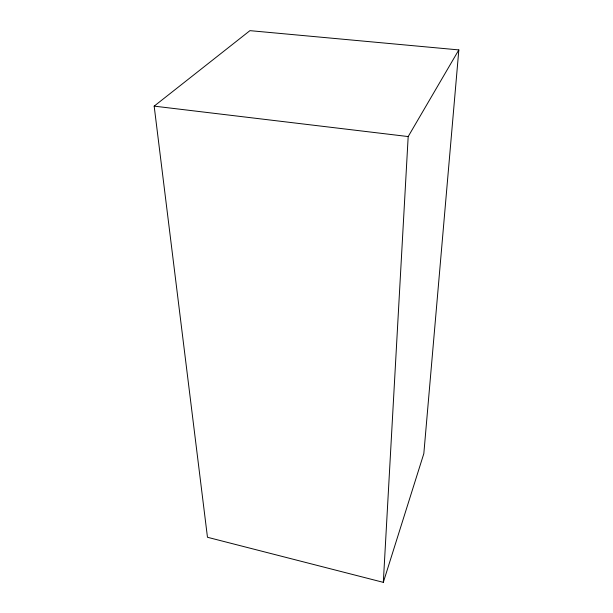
<?xml version="1.0" encoding="UTF-8"?>
<svg xmlns="http://www.w3.org/2000/svg" width="613" height="613" viewBox="0 0 613 613"><rect width="100%" height="100%" fill="white"/><g stroke="black" fill="none" stroke-linecap="round" stroke-linejoin="round"><path stroke-width="0.92" d="M383.317 582.35L408.181 136.561L458.83 49.914L249.943 30.65L154.169 106.133L207.47 537.272L383.317 582.35L423.828 453.597L458.83 49.914M154.169 106.133L408.181 136.561"/></g></svg>
